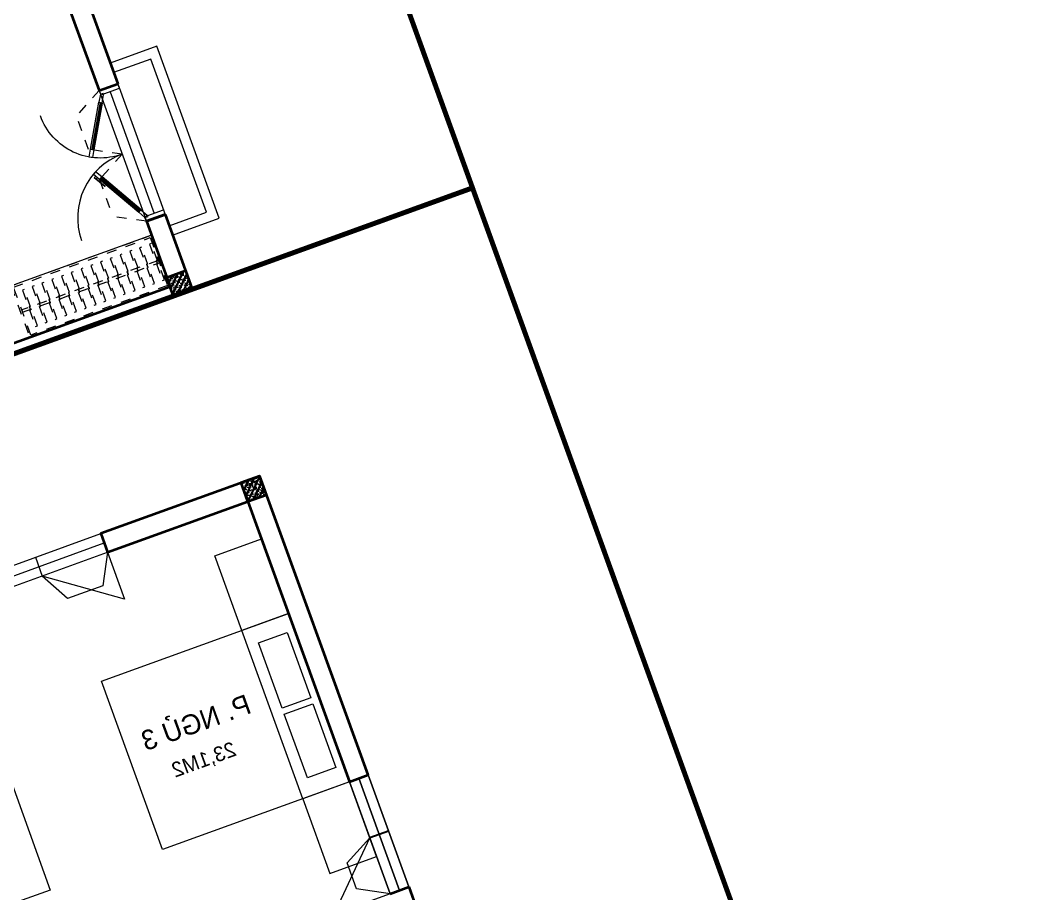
# Model space of a CAD drawing. Header units: metres. Extents: x 568332 to 569219, y 2065964 to 2066430.
# Drawn here: x 568607.86 to 568618.06, y 2066358.71 to 2066367.5 of the extents above; entities that cross this region are included whole.
import ezdxf

# ---------------------------------------------------------------- set-up
doc = ezdxf.new("R2010")
doc.units = ezdxf.units.M
for name, pattern in [('$AUDIT_BAD_LTYPE2', [0]), ('HIDDEN', [0.375, 0.25, -0.125]), ('HIDDEN2', [0.1875, 0.125, -0.0625]), ('X-5M-G-MB PHONGNGU$0$HIDDEN2', [0.1875, 0.125, -0.0625])]:
    doc.linetypes.add(name, pattern=pattern)
doc.layers.get('0').update_dxf_attribs({"linetype": 'CONTINUOUS'})
for name, color, linetype, lineweight in [('-CONCRETE', 1, 'CONTINUOUS', 35), ('-DIM', 9, 'CONTINUOUS', 13), ('-DOOR', 137, 'CONTINUOUS', 9), ('-FURNITURE', 46, 'CONTINUOUS', 9), ('-HATCH', 8, 'CONTINUOUS', 5), ('-LINE1', 7, 'CONTINUOUS', 18), ('-LINE2', 252, 'CONTINUOUS', 9), ('-STEEL1', 1, 'CONTINUOUS', 35), ('-WALL', 4, 'CONTINUOUS', 35), ('TEXT25', 2, 'CONTINUOUS', 13)]:
    doc.layers.add(name, color=color, linetype=linetype, lineweight=lineweight)
for name, color, linetype in [('APOLIC', 7, 'CONTINUOUS'), ('LoLK', 6, 'CONTINUOUS'), ('TIMDUONG', 1, 'CONTINUOUS')]:
    doc.layers.add(name, color=color, linetype=linetype)
doc.styles.add('SVN_AVO_thuong', font='')
doc.styles.add('T1', font='', dxfattribs={"height": 200})
doc.styles.get('SVN_AVO_thuong').set_extended_font_data('SVN-Avo')
doc.styles.get('T1').set_extended_font_data('VNgeometric Light')

# ---------------------------------------------------------------- blocks, each defined once
blk = doc.blocks.new('1800X2000')
at = {"layer": '-FURNITURE'}
blk.add_line((325497.3064970744, 17765.29446492715), (325497.3064973904, 19565.2944651944), dxfattribs=at)
for points in [[(323997.3057774993, 19565.2944651944), (325997.3064971831, 19565.2944651944), (325997.3064971831, 17765.29446484288), (323997.3057774993, 17765.29446484288)], [(325612.9490047574, 19390.79434491032), (325919.0064973457, 19390.79434491032), (325919.0064973457, 18691.29434485664), (325612.9490047574, 18691.29434485664)], [(325612.9490046239, 18629.79434491026), (325919.0064972151, 18629.79434491026), (325919.0064972151, 17946.79434485664), (325612.9490046239, 17946.79434485664)]]:
    blk.add_lwpolyline(points, close=True, dxfattribs=at)
blk = doc.blocks.new('18x35')
at = {"layer": '-HATCH'}
h = blk.add_hatch(dxfattribs=at)
h.set_pattern_fill('CHAU-01', color=256, scale=10, angle=-1.272221872585407e-14, pattern_type=2)
h.set_pattern_definition([(49.99999999999999, (0, 0), (71.72601826007535, -6.275213498259527), [7.5, -82.5]), (355, (0, 0), (-13.87513336129999, 75.21921337000119), [6, -66]), (100.4514, (5.977167999997619, -0.5229339999999638), (57.85093817140217, 68.94395420609534), [6.374019000000001, -70.1142112]), (46.18419999999998, (0, 20), (106.7241048625644, -16.55190143290183), [11.25, -123.75]), (96.63559999999998, (8.89367449999554, 18.62066930000003), (93.46627055487036, 97.41178709004416), [9.561028799999994, -105.1713]), (351.1842, (0, 20), (93.46619451336275, 97.41186009253245), [9, -99]), (20.99999999999998, (10, 15), (59.69070521184616, -40.2618890665339), [7.5, -82.5]), (326.0000000000001, (10, 15), (24.33153319215819, 72.5150045046853), [6, -66]), (71.45139999999999, (14.97422329999972, 11.64483940000002), (84.022262858149, 32.25304967099522), [6.374019000000001, -70.1142112]), (37.49999999999998, (0, 0), (1.215985531729074, 33.28938538313115), [0, -65.19999999999999, 0, -67, 0, -66.25]), (7.499999999999987, (0, 0), (26.30695374421487, 39.44117118823602), [0, -38.2, 0, -63.7, 0, -25.25]), (327.5, (-22.30000000000291, 0), (53.3822436172409, -2.255487173437988), [0, -25, 0, -78, 0, -103.5]), (317.5, (-32.30000000000291, 0), (58.31861693423862, 10.01049823323176), [0, -32.5, 0, -51.8, 0, -73.5]), (44.99999999999999, (0, 0), (-30.05203820042826, 30.05203820042828), []), (44.99999999999999, (0, 12.25), (-30.05203820042826, 30.05203820042828), [])])
h.paths.add_polyline_path([(96508.03118051568, 47993.04977023201), (96508.03118051568, 47793.04977023201), (96708.03118051568, 47793.04977023201), (96708.03118051568, 47993.04977023201)])
at = {"layer": '-STEEL1'}
blk.add_lwpolyline([(96508.03118051568, 47793.04977023201), (96708.03118051568, 47793.04977023201), (96708.03118051568, 47993.04977023201), (96508.03118051568, 47993.04977023201)], close=True, dxfattribs=at)
blk = doc.blocks.new('M2-T3.4')
at = {"layer": '-DOOR'}
for p, q in [((568582.2475674353, 2066352.774092282), (568579.8959636255, 2066351.923493213)), ((568582.1875382484, 2066352.646043476), (568579.9299734351, 2066351.829454216)), ((568582.3155870542, 2066352.586014289), (568579.9639832446, 2066351.73541522)), ((568580.5542424527, 2066352.161529737), (568580.6222722773, 2066351.973455436)), ((568579.792293474, 2066347.208575829), (568579.3845593643, 2066348.336860852)), ((568579.3848757569, 2066348.337038459), (568579.7927084555, 2066347.208705053)), ((568579.8863324703, 2066347.242585639), (568579.4785983609, 2066348.370870662)), ((568579.4791497948, 2066348.371133273), (568579.8872523591, 2066347.242897466)), ((568579.9803714668, 2066347.276595448), (568579.5726373573, 2066348.404880472)), ((568579.572750623, 2066348.404984616), (568579.9805833215, 2066347.27665121))]:
    blk.add_line(p, q, dxfattribs=at)
at = {"layer": '-FURNITURE'}
for points in [[(568582.346964279, 2066351.32133303), (568581.9708082931, 2066351.185293791), (568582.5829848653, 2066349.492591855), (568582.9591408512, 2066349.628631093)], [(568578.6891722616, 2066350.849179924), (568578.9612507378, 2066350.096867952), (568579.43144572, 2066350.266917001), (568579.1593672439, 2066351.019228972)], [(568579.8455057867, 2066347.651854044), (568579.5734273101, 2066348.404166015), (568580.0436222923, 2066348.574215063), (568580.3157007688, 2066347.821903092)]]:
    blk.add_lwpolyline(points, close=True, dxfattribs=at)
at = {"layer": '-LINE2', "linetype": 'HIDDEN2', "ltscale": 10}
for p, q in [((568580.1340637602, 2066351.26519736), (568580.6222069511, 2066351.973448078)), ((568579.9640147124, 2066351.735392342), (568580.1340637602, 2066351.26519736)), ((568580.5446054455, 2066347.480654306), (568579.7765044121, 2066347.84073796)), ((568579.7765044121, 2066347.84073796), (568580.1131693078, 2066347.791939423)), ((568580.2079405497, 2066347.529452842), (568580.1131693078, 2066347.791939423)), ((568579.9803714668, 2066347.276595448), (568580.2079405497, 2066347.529452842)), ((568579.9803714668, 2066347.276595448), (568580.5446054455, 2066347.480654306))]:
    blk.add_line(p, q, dxfattribs=at)
blk.add_lwpolyline([(568579.9639686712, 2066351.735519337), (568580.2168260653, 2066351.507950254), (568580.5734737727, 2066351.636790763), (568580.6222723096, 2066351.973455658)], dxfattribs=at)
at = {"layer": '-WALL'}
for p, q in [((568578.2974395021, 2066351.345577691), (568578.3912086326, 2066351.379489901)), ((568579.3852123617, 2066348.337160194), (568578.2974395021, 2066351.345577691)), ((568579.9808531874, 2066347.276748809), (568579.7930450602, 2066347.208826789)), ((568579.7930450602, 2066347.208826789), (568579.9806096127, 2066346.690535525))]:
    blk.add_line(p, q, dxfattribs=at)
blk.add_lwpolyline([(568579.3853030768, 2066348.337193002), (568578.2974369815, 2066351.345584661), (568579.89593975, 2066351.923559229), (568579.9639593692, 2066351.735481237), (568578.5533339871, 2066351.225445855), (568579.5730872279, 2066348.405106351), (568579.3852123617, 2066348.337160194)], dxfattribs=at)
blk.add_line((568579.7768940864, 2066347.841569175), (568579.5885656028, 2066347.773498413))
at = {"layer": 'TIMDUONG', "color": 1, "linetype": 'HIDDEN', "ltscale": 10, "const_width": 0.05}
blk.add_lwpolyline([(568585.140864188, 2066355.946537791), (568574.7965445638, 2066352.205541732), (568580.4083197439, 2066336.688971124), (568586.8107224401, 2066333.687823556), (568592.4516101531, 2066335.732052325)], close=True, dxfattribs=at)
at = {"layer": '-FURNITURE', "xscale": -0.001, "yscale": 0.001, "zscale": 0.001, "rotation": 19.88285069180808}
blk.add_blockref('1800X2000', (568892.1799656365, 2066442.568924424), dxfattribs=at)
at = {"layer": '-STEEL1', "xscale": -0.001, "yscale": 0.001, "zscale": 0.001, "rotation": 19.88285069180808}
blk.add_blockref('18x35', (568685.5648161825, 2066339.104177971), dxfattribs=at)
at = {"layer": 'TEXT25'}
for s, height, style, p in [('P. NGỦ 3', 0.2, 'SVN_AVO_thuong', (568579.874235067, 2066349.562277662)), ('23,1M2', 0.15, 'T1', (568580.2661873628, 2066349.330923127))]:
    blk.add_text(s, height=height, rotation=19.8828506924221, dxfattribs=dict(at, style=style)).set_placement(p)
blk = doc.blocks.new('*U189')
at = {"linetype": 'X-5M-G-MB PHONGNGU$0$HIDDEN2'}
for points in [[(0, 600.0000000004657), (0, 0), (1636.196318366162, -5.568266151489479e-10), (1636.196318366162, 599.9999999999088)], [(1616.196318366162, 579.9996613718355), (1616.196318366162, 19.99966137183562), (20, 20.00000000046566), (20, 580.0000000004657)], [(1616.196318366162, 286.6991212949177), (1616.196318366162, 313.0991212948245), (20, 313.0991212953813), (19.99999859370291, 286.6991212952417)], [(113.7817614636733, 319.1750910408318), (109.4317788550979, 319.1750910408318), (109.4317788550979, 280.441767644881), (113.7817614636733, 280.441767644881)], [(227.7817614636733, 319.1750910407849), (223.4317788550979, 319.1750910407849), (223.4317788550979, 280.4417676448341), (227.7817614636733, 280.4417676448341)], [(341.7817614636733, 319.175091040738), (337.4317788550979, 319.175091040738), (337.4317788550979, 280.4417676447872), (341.7817614636733, 280.4417676447872)], [(455.7817614636733, 319.1750910406911), (451.4317788550979, 319.1750910406911), (451.4317788550979, 280.4417676447403), (455.7817614636733, 280.4417676447403)], [(569.7817614636733, 319.1750910406442), (565.431778855098, 319.1750910406442), (565.431778855098, 280.4417676446934), (569.7817614636733, 280.4417676446934)], [(683.7817614636733, 319.1750910405973), (679.431778855098, 319.1750910405973), (679.431778855098, 280.4417676446465), (683.7817614636733, 280.4417676446465)], [(797.7817614636733, 319.1750910405504), (793.431778855098, 319.1750910405504), (793.431778855098, 280.4417676445996), (797.7817614636733, 280.4417676445996)], [(911.7817614636733, 319.1750910405035), (907.431778855098, 319.1750910405035), (907.431778855098, 280.4417676445527), (911.7817614636733, 280.4417676445527)], [(1025.781761463673, 319.1750910404566), (1021.431778855098, 319.1750910404566), (1021.431778855098, 280.4417676445057), (1025.781761463673, 280.4417676445057)], [(1139.781761463673, 319.1750910404097), (1135.431778855098, 319.1750910404097), (1135.431778855098, 280.4417676444588), (1139.781761463673, 280.4417676444588)], [(1253.781761463673, 319.1750910403628), (1249.431778855098, 319.1750910403628), (1249.431778855098, 280.4417676444119), (1253.781761463673, 280.4417676444119)], [(1367.781761463673, 319.1750910403159), (1363.431778855098, 319.1750910403159), (1363.431778855098, 280.441767644365), (1367.781761463673, 280.441767644365)], [(1481.781761463673, 319.175091040269), (1477.431778855098, 319.175091040269), (1477.431778855098, 280.4417676443181), (1481.781761463673, 280.4417676443181)], [(1595.781761463673, 319.175091040222), (1591.431778855098, 319.175091040222), (1591.431778855098, 280.4417676442712), (1595.781761463673, 280.4417676442712)]]:
    blk.add_lwpolyline(points, close=True, dxfattribs=at)
for points in [[(122.2409142897814, 313.1103512093413), (122.2409142897814, 515.2497102723445), (100.1765458012815, 515.2497102723445), (100.1765458012815, 313.1103512093413)], [(236.2409142897814, 313.1103512092944), (236.2409142897814, 515.2497102722975), (214.1765458012815, 515.2497102722975), (214.1765458012815, 313.1103512092944)], [(350.2409142897814, 313.1103512092475), (350.2409142897814, 515.2497102722507), (328.1765458012815, 515.2497102722507), (328.1765458012815, 313.1103512092475)], [(464.2409142897814, 313.1103512092006), (464.2409142897814, 515.2497102722037), (442.1765458012815, 515.2497102722037), (442.1765458012815, 313.1103512092006)], [(578.2409142897814, 313.1103512091537), (578.2409142897814, 515.2497102721569), (556.1765458012815, 515.2497102721569), (556.1765458012815, 313.1103512091537)], [(692.2409142897814, 313.1103512091068), (692.2409142897814, 515.24971027211), (670.1765458012815, 515.24971027211), (670.1765458012815, 313.1103512091068)], [(806.2409142897814, 313.1103512090599), (806.2409142897814, 515.249710272063), (784.1765458012815, 515.249710272063), (784.1765458012815, 313.1103512090599)], [(920.2409142897814, 313.110351209013), (920.2409142897814, 515.2497102720162), (898.1765458012815, 515.2497102720162), (898.1765458012815, 313.110351209013)], [(1034.240914289781, 313.1103512089661), (1034.240914289781, 515.2497102719692), (1012.176545801281, 515.2497102719692), (1012.176545801281, 313.1103512089661)], [(1148.240914289781, 313.1103512089192), (1148.240914289781, 515.2497102719224), (1126.176545801281, 515.2497102719224), (1126.176545801281, 313.1103512089192)], [(1262.240914289781, 313.1103512088723), (1262.240914289781, 515.2497102718754), (1240.176545801281, 515.2497102718754), (1240.176545801281, 313.1103512088723)], [(1376.240914289781, 313.1103512088254), (1376.240914289781, 515.2497102718285), (1354.176545801281, 515.2497102718285), (1354.176545801281, 313.1103512088254)], [(1490.240914289781, 313.1103512087785), (1490.240914289781, 515.2497102717816), (1468.176545801281, 515.2497102717816), (1468.176545801281, 313.1103512087785)], [(1604.240914289781, 313.1103512087315), (1604.240914289781, 515.2497102717347), (1582.176545801281, 515.2497102717347), (1582.176545801281, 313.1103512087315)], [(100.1765458012815, 286.7103512094345), (100.1765458012815, 92.0852110228024), (122.2409142897814, 92.0852110228024), (122.2409142897814, 286.7103512094345)], [(214.1765458012815, 286.7103512093876), (214.1765458012815, 92.08521102275549), (236.2409142897814, 92.08521102275549), (236.2409142897814, 286.7103512093876)], [(328.1765458012815, 286.7103512093407), (328.1765458012815, 92.08521102270858), (350.2409142897814, 92.08521102270858), (350.2409142897814, 286.7103512093407)], [(442.1765458012815, 286.7103512092938), (442.1765458012815, 92.08521102266168), (464.2409142897814, 92.08521102266168), (464.2409142897814, 286.7103512092938)], [(556.1765458012815, 286.7103512092469), (556.1765458012815, 92.08521102261477), (578.2409142897814, 92.08521102261477), (578.2409142897814, 286.7103512092469)], [(670.1765458012815, 286.7103512092), (670.1765458012815, 92.08521102256786), (692.2409142897814, 92.08521102256786), (692.2409142897814, 286.7103512092)], [(784.1765458012815, 286.7103512091531), (784.1765458012815, 92.08521102252095), (806.2409142897814, 92.08521102252095), (806.2409142897814, 286.7103512091531)], [(898.1765458012815, 286.7103512091062), (898.1765458012815, 92.08521102247404), (920.2409142897814, 92.08521102247404), (920.2409142897814, 286.7103512091062)], [(1012.176545801281, 286.7103512090592), (1012.176545801281, 92.08521102242715), (1034.240914289781, 92.08521102242715), (1034.240914289781, 286.7103512090592)], [(1126.176545801281, 286.7103512090123), (1126.176545801281, 92.08521102238024), (1148.240914289781, 92.08521102238024), (1148.240914289781, 286.7103512090123)], [(1240.176545801281, 286.7103512089654), (1240.176545801281, 92.08521102233333), (1262.240914289781, 92.08521102233333), (1262.240914289781, 286.7103512089654)], [(1354.176545801281, 286.7103512089186), (1354.176545801281, 92.08521102228642), (1376.240914289781, 92.08521102228642), (1376.240914289781, 286.7103512089186)], [(1468.176545801281, 286.7103512088717), (1468.176545801281, 92.0852110222395), (1490.240914289781, 92.0852110222395), (1490.240914289781, 286.7103512088717)], [(1582.176545801281, 286.7103512088247), (1582.176545801281, 92.0852110221926), (1604.240914289781, 92.0852110221926), (1604.240914289781, 286.7103512088247)]]:
    blk.add_lwpolyline(points, dxfattribs=at)
blk = doc.blocks.new('*U158')
at = {"ltscale": 0.3}
for points in [[(883.1181818181984, 0, 0.4142135623730951), (50, 833.1181818181983, 0.4142135623730951)], [(883.1181818181987, 0, -0.4142135623730951), (1672, 788.8818181818017, -0.4142135623730951)]]:
    blk.add_lwpolyline(points, format="xyb", dxfattribs=at)
for points in [[(579.4118712052259, 338.2993408026529), (726.3065162308206, 423.1090036506945), (740.4414600388276, 398.6265628130954), (715.9590192012537, 384.491619005103), (704.651064154851, 404.0775716751773), (582.2388599668302, 333.4028526351281)], [(0, 0), (50, 0), (50, -40), (60, -40), (60, -245.9999999543969), (0, -245.9999999543969)], [(1722, 0), (1672, 0), (1672, -40), (1662, -40), (1662, -245.9999999543969), (1722, -245.9999999543969)]]:
    blk.add_lwpolyline(points, close=True)
for points in [[(684.8989694308187, 366.5590909090992), (704.8989694308187, 331.9180747577217), (791.5015098092625, 381.9180747577217), (771.5015098092625, 416.5590909090993), (684.8989694308187, 366.5590909090992)], [(1075.410845249347, 344.4409090909007), (1055.410845249347, 309.7998929395233), (968.8083048709033, 359.7998929395233), (988.8083048709033, 394.4409090909007), (1075.410845249347, 344.4409090909007)], [(687.4155762849338, 368.012054553767), (136.6025403784439, 50.00000000000001)], [(1072.894238395232, 345.8938727355685), (1585.397459621556, 50)], [(136.6025403784439, 50.00000000000001), (156.6025403784439, 15.35898384862247), (70, -34.64101615137755), (50, 0), (136.6025403784439, 50.00000000000001)], [(1585.397459621556, 50), (1565.397459621556, 15.35898384862253), (1652, -34.64101615137747), (1672, 0), (1585.397459621556, 50)]]:
    blk.add_lwpolyline(points)
at = {"layer": 'APOLIC', "linetype": '$AUDIT_BAD_LTYPE2'}
for p, q in [((146.6025403784439, 32.67949192431124), (694.8989694308187, 349.2385828334104)), ((704.8989694308187, 331.9180747577217), (156.6025403784439, 15.35898384862247)), ((1055.410845249347, 309.7998929395233), (1565.397459621556, 15.35898384862253)), ((1575.397459621556, 32.67949192431115), (1065.410845249347, 327.1204010152119))]:
    blk.add_line(p, q, dxfattribs=at)
blk = doc.blocks.new('M1-T3.1')
at = {"layer": '-CONCRETE', "color": 1, "linetype": 'HIDDEN', "ltscale": 10, "const_width": 50}
blk.add_lwpolyline([(339345.991792275, 50951.97500556499), (345345.9680453291, 50951.97500556491), (345346.0170700845, 30951.99839157377), (339346.0408170305, 30951.99839157377)], close=True, dxfattribs=at)
at = {"layer": '-DOOR'}
for p, q in [((343146.0985215561, 34151.68456394272), (344546.0985215561, 34151.68456394272)), ((343194.879009361, 34051.68456394272), (344497.3180337512, 34051.68456394272)), ((343146.0985215561, 33951.68456394272), (344546.0985215561, 33951.68456394272))]:
    blk.add_line(p, q, dxfattribs=at)
at = {"layer": '-FURNITURE'}
blk.add_lwpolyline([(344695.9155929773, 34151.93012782125), (344695.9723531757, 38551.62337794647), (345245.9729461321, 38551.62337784123), (345245.9161859336, 34151.93012771601)], close=True, dxfattribs=at)
at = {"layer": '-LINE1'}
for points in [[(344765.5305033889, 33951.89996500444), (344765.5305033887, 33451.89996500444), (342925.530503389, 33452.19283862125), (342925.5305033889, 33952.19283862119)], [(344665.5305033889, 33951.89996500444), (344665.5305033887, 33551.89996500444), (343025.530503389, 33552.19283862125), (343025.5305033889, 33952.19283862125)]]:
    blk.add_lwpolyline(points, dxfattribs=at)
at = {"layer": '-LINE2', "linetype": 'HIDDEN2', "ltscale": 10}
for p, q in [((343146.0985215561, 34151.68456394272), (343306.5728913168, 34451.84472275023)), ((343667.7275157213, 34451.68456394272), (343306.5728913168, 34451.84472275023)), ((343828.1162599153, 34151.68456394272), (343667.7275157213, 34451.68456394272)), ((343828.1162599153, 34151.68456394272), (343988.5050041093, 34451.68456394272)), ((343988.5050041093, 34451.68456394272), (344385.7097773621, 34451.8607096668)), ((344546.0985215561, 34151.8607096668), (344385.7097773621, 34451.8607096668))]:
    blk.add_line(p, q, dxfattribs=at)
at = {"layer": '-WALL'}
for p, q in [((345345.9729480137, 48951.87497539158), (345346.0088166195, 33951.68456394272)), ((345246.0118810448, 34151.68456394272), (345246.323110175, 38451.73727008695)), ((341546.0985215561, 34151.68456394272), (343146.0985215561, 34151.68456394272)), ((343146.0985215561, 34151.68456394272), (343146.0985215561, 33951.68456394272)), ((344546.0985215561, 34151.68456394272), (344546.0985215561, 33951.68456394272)), ((344546.0985215561, 34151.68456394272), (345246.0118810448, 34151.68456394272)), ((344546.0985215561, 33951.6845639798), (344546.0985215561, 34151.68456394272)), ((341546.0985215561, 33951.68456394272), (343146.0985215561, 33951.68456394272)), ((344546.0985215561, 33951.68456394272), (345346.0088166195, 33951.68456394272))]:
    blk.add_line(p, q, dxfattribs=at)
at = {"layer": '-DOOR', "xscale": -0.8130081300813009, "yscale": 0.8130081300813009, "zscale": 0.8130081300813009}
blk.add_blockref('*U158', (344546.0985215561, 34151.68456394272), dxfattribs=at)
at = {"layer": '-FURNITURE', "extrusion": (0, 0, -1), "xscale": 0.916666666665974, "yscale": 0.916666666665974, "zscale": -0.916666666665974, "rotation": 270}
blk.add_blockref('*U189', (-345246.0007542559, 35651.77675288386), dxfattribs=at)
at = {"layer": '-STEEL1'}
blk.add_blockref('18x35', (248638.2919304285, -13841.25377874955), dxfattribs=at)

msp = doc.modelspace()

# ---------------------------------------------------------------- block references
at = {"layer": 'LoLK', "xscale": -1, "rotation": 39.79156131912639}
msp.add_blockref('M2-T3.4', (2327950.914995571, 842512.5659667171), dxfattribs=at)

# ---------------------------------------------------------------- next in the draw order: block references
at = {"layer": '-DIM', "xscale": -0.001, "yscale": 0.001, "zscale": 0.001, "rotation": 109.8842955373625}
msp.add_blockref('M1-T3.1', (568524.0585828624, 2066701.094750219), dxfattribs=at)

doc.saveas('drawing.dxf')
